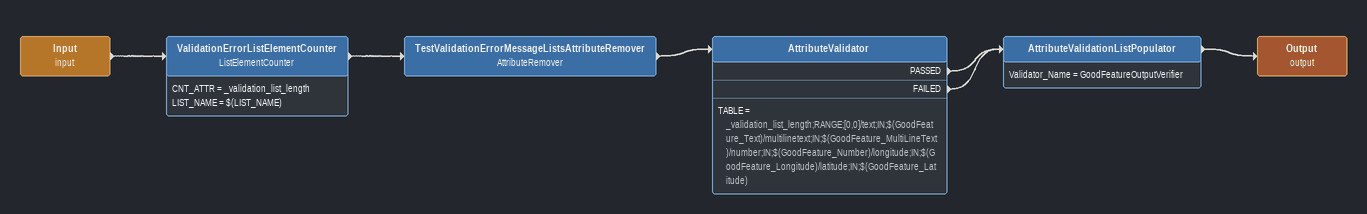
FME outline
Input (input)
    -> ValidationErrorListElementCounter
ValidationErrorListElementCounter: ListElementCounter
    CNT_ATTR = _validation_list_length
    LIST_NAME = $(LIST_NAME)
    -> TestValidationErrorMessageListsAttributeRemover
TestValidationErrorMessageListsAttributeRemover: AttributeRemover
    -> AttributeValidator
AttributeValidator
    TABLE = _validation_list_length;RANGE;[0,0]/text;IN;$(GoodFeature_Text)/multilinetext;IN;$(GoodFeature_MultiLineText)/number;IN;$(GoodFeature_Number)/longitude;IN;$(GoodFeature_Longitude)/latitude;IN;$(GoodFeature_Latitude)
    PASSED -> AttributeValidationListPopulator
    FAILED -> AttributeValidationListPopulator
AttributeValidationListPopulator
    Validator_Name = GoodFeatureOutputVerifier
    -> Output (output)
Output (output)
